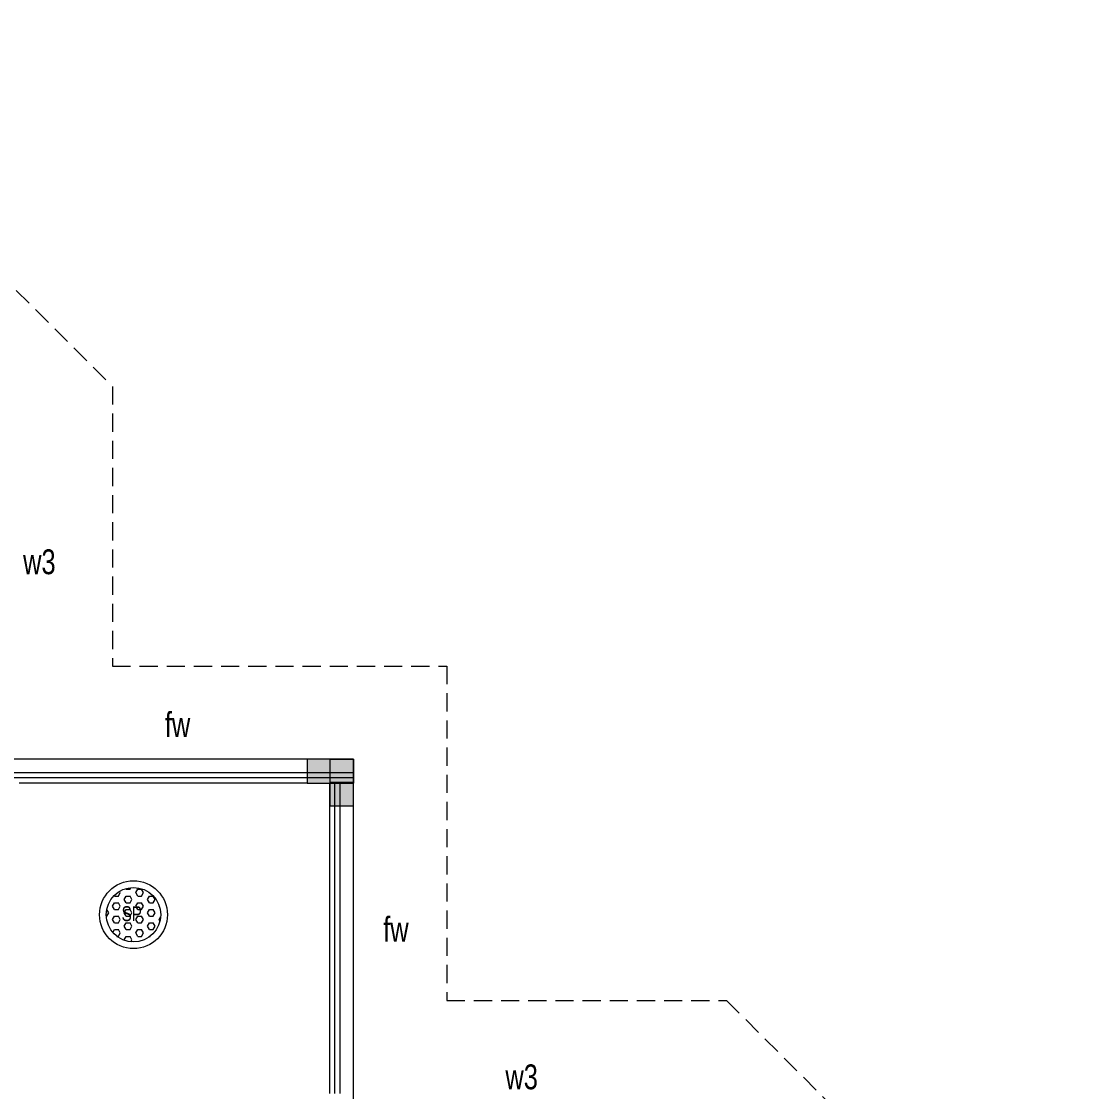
# Model space of a CAD drawing. Header units: metres. Extents: x 191982 to 427160, y -8904 to 80370.
# Drawn here: x 412088 to 422428, y 58061 to 68402 of the extents above; entities that cross this region are included whole.
import ezdxf

# ---------------------------------------------------------------- set-up
doc = ezdxf.new("R2010")
doc.units = ezdxf.units.M
doc.header["$LTSCALE"] = 700
doc.header["$MEASUREMENT"] = 0
doc.linetypes.add('DASHED2', pattern=[0.375, 0.25, -0.125])
for name, color, linetype, lineweight in [('MAIN GATE', 7, 'Continuous', 9), ('NEW PLANS', 7, 'Continuous', 9), ('PLAN', 7, 'Continuous', 9)]:
    doc.layers.add(name, color=color, linetype=linetype, lineweight=lineweight)
doc.styles.get("Standard").update_dxf_attribs({"font": 'swisscl.ttf'})

# ---------------------------------------------------------------- blocks, each defined once
blk = doc.blocks.new('DAS')
at = {"layer": 'MAIN GATE'}
h = blk.add_hatch(dxfattribs=at)
h.set_pattern_fill('HEX', color=1, scale=0.3, style=0)
h.paths.add_polyline_path([(-3163.779, -2.2, 1), (-3163.253, -2.2, 1)])
at = {"layer": 'MAIN GATE', "color": 5}
for radius in [0.328, 0.263]:
    blk.add_circle((-3163.516, -2.2), radius, dxfattribs=at)
at = {"layer": 'NEW PLANS', "color": 7}
blk.add_text('SP', height=0.144, dxfattribs=at).set_placement((-3163.631, -2.262))

msp = doc.modelspace()

# ---------------------------------------------------------------- hatches: boundary and pattern name
at = {"layer": 'NEW PLANS'}
for points in [[(415077.772, 61041.692), (415077.772, 61271.692), (414847.772, 61271.692), (414847.772, 61041.692)], [(415077.772, 61041.692), (415077.772, 61271.692), (414847.772, 61271.692), (414847.772, 61041.692)], [(415297.772, 61271.692), (415067.772, 61271.692), (415067.772, 61051.692), (415297.772, 61051.692)], [(415297.772, 61271.692), (415067.772, 61271.692), (415067.772, 61051.692), (415297.772, 61051.692)], [(415297.772, 61041.692), (415297.772, 61271.692), (415077.772, 61271.692), (415077.772, 61041.692)], [(415297.772, 61041.692), (415297.772, 61271.692), (415077.772, 61271.692), (415077.772, 61041.692)], [(415297.772, 61051.692), (415067.772, 61051.692), (415067.772, 60821.692), (415297.772, 60821.692)], [(415297.772, 61051.692), (415067.772, 61051.692), (415067.772, 60821.692), (415297.772, 60821.692)]]:
    msp.add_hatch(color=256, dxfattribs=at).paths.add_polyline_path(points)

# ---------------------------------------------------------------- linework, layer by layer
for p, q in [((415297.772, 61271.692), (411837.772, 61271.692)), ((415297.772, 61271.692), (411837.772, 61271.692)), ((415297.772, 61271.692), (411837.772, 61271.692)), ((415297.772, 61271.692), (412067.772, 61271.692)), ((415297.772, 61271.692), (412067.772, 61271.692)), ((415067.772, 61271.692), (415297.772, 61271.692)), ((415067.772, 61271.692), (415297.772, 61271.692)), ((415297.772, 58041.692), (415297.772, 61271.692)), ((415297.772, 57811.692), (415297.772, 61271.692)), ((415297.772, 61271.692), (415297.772, 61041.692)), ((415297.772, 61271.692), (415297.772, 61041.692)), ((415297.772, 61271.692), (415297.772, 61041.692)), ((415297.772, 61141.692), (411837.772, 61141.692)), ((415297.772, 61091.692), (411837.772, 61091.692)), ((414847.772, 61041.692), (412067.772, 61041.692)), ((415067.772, 61051.692), (415297.772, 61051.692)), ((415067.772, 61051.692), (415297.772, 61051.692)), ((415067.772, 58041.692), (415067.772, 61041.692)), ((415117.772, 58041.692), (415117.772, 61041.692)), ((415167.772, 58041.692), (415167.772, 61041.692))]:
    msp.add_line(p, q, dxfattribs=at)
for points in [[(414847.772, 61271.692), (414847.772, 61041.692), (415297.772, 61041.692), (415297.772, 61271.692)], [(414847.772, 61271.692), (414847.772, 61041.692), (415297.772, 61041.692), (415297.772, 61271.692)], [(415067.772, 60821.692), (415297.772, 60821.692), (415297.772, 61271.692), (415067.772, 61271.692)], [(415067.772, 60821.692), (415297.772, 60821.692), (415297.772, 61271.692), (415067.772, 61271.692)]]:
    msp.add_lwpolyline(points, close=True, dxfattribs=at)
at = {"layer": 'PLAN', "linetype": 'DASHED2'}
msp.add_lwpolyline([(405892.772, 68401.692), (409440.564, 68401.692), (412967.772, 64874.485), (412967.772, 62171.692), (416197.772, 62171.692), (416197.772, 58941.692), (418900.564, 58941.692), (422427.772, 55414.485), (422427.772, 50936.692)], dxfattribs=at)

# ---------------------------------------------------------------- block references
at = {"layer": 'MAIN GATE', "xscale": 1000, "yscale": 1000, "zscale": 1000}
msp.add_blockref('DAS', (3576687.264, 61970.002), dxfattribs=at)

# ---------------------------------------------------------------- texts
at = {"layer": 'NEW PLANS'}
for s, p in [('w3', (412104.585, 63060.161)), ('fw', (413473.719, 61486.508)), ('fw', (415583.483, 59508.96)), ('w3', (416764.125, 58083.287))]:
    msp.add_text(s, height=240, dxfattribs=at).set_placement(p)

doc.saveas('drawing.dxf')
